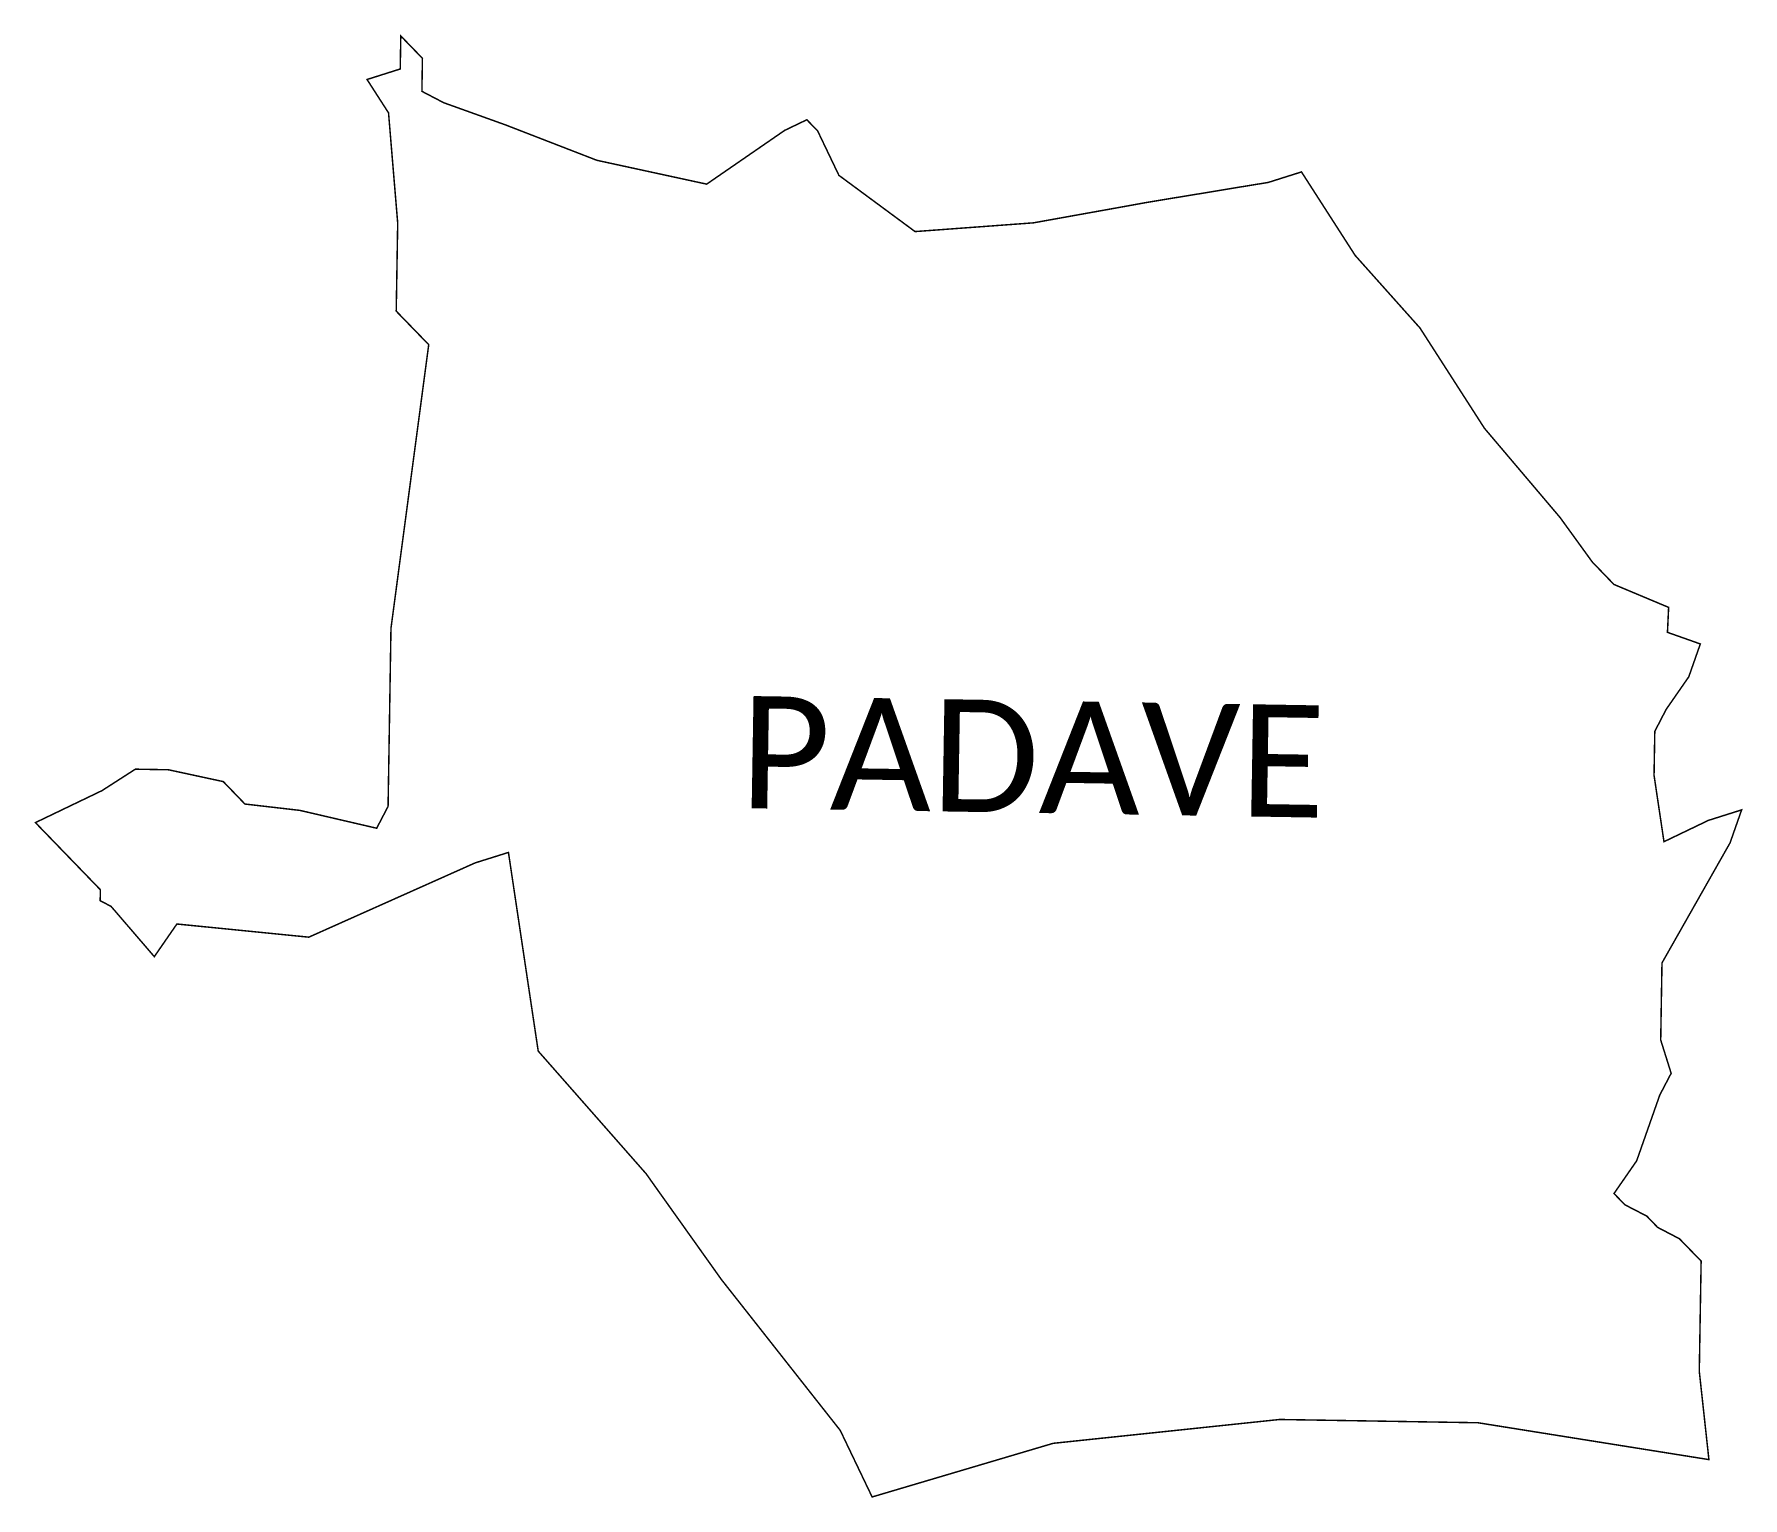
# Model space of a CAD drawing. Header units: metres. Extents: x 311191 to 315851, y 1912533 to 1914982.
# Drawn here: x 313543 to 315851, y 1912533 to 1914511 of the extents above; entities that cross this region are included whole.
import ezdxf

# ---------------------------------------------------------------- set-up
doc = ezdxf.new("R2010")
doc.units = ezdxf.units.M
doc.layers.add('VILLAGE NAME', color=250, linetype='Continuous')
doc.styles.get("Standard").update_dxf_attribs({"font": 'simplex.shx'})

msp = doc.modelspace()

# ---------------------------------------------------------------- linework, layer by layer
at = {"color": 6, "const_width": 2, "flags": 128}
msp.add_lwpolyline([(314032.2, 1914136.3), (314034.2, 1914255.3), (314021.8, 1914404.2), (313992.8, 1914449.3), (314037.6, 1914463.5), (314038.4, 1914508.1), (314067.6, 1914477.9), (314066.9, 1914433.3), (314096.4, 1914417.9), (314179.4, 1914388.1), (314303.3, 1914340.1), (314451.6, 1914307.9), (314556.9, 1914380.5), (314586.9, 1914394.9), (314601.5, 1914379.8), (314630.2, 1914319.8), (314733.1, 1914243.8), (314893, 1914255.6), (315013.2, 1914277.2), (315046.2, 1914283.2), (315068.4, 1914286.9), (315096.7, 1914291.5), (315128.2, 1914296.7), (315169.2, 1914303.5), (315210.2, 1914310.2), (315255.1, 1914324.4), (315327.6, 1914211.6), (315415.2, 1914113.5), (315502.2, 1913978.1), (315604.4, 1913857.5), (315648, 1913797.3), (315677.2, 1913767), (315751.1, 1913736), (315749.5, 1913702.3), (315793.9, 1913686.6), (315778.3, 1913642.2), (315747.7, 1913598.1), (315732.4, 1913568.5), (315731.4, 1913509), (315744.8, 1913419.4), (315804.8, 1913448.2), (315849.7, 1913462.4), (315834.1, 1913417.9), (315742.1, 1913255.6), (315740.4, 1913151.4), (315754.5, 1913106.5), (315739.1, 1913077), (315707.9, 1912988.2), (315677.3, 1912944), (315692, 1912928.8), (315721.6, 1912913.5), (315736.2, 1912898.3), (315765.7, 1912882.9), (315795, 1912852.7), (315792.5, 1912703.8), (315805.5, 1912584.5), (315649.5, 1912609.4), (315493.5, 1912634.3), (315225.5, 1912638.7), (314919.7, 1912606.5), (314675.1, 1912534), (314632, 1912624), (314583.6, 1912685.4), (314496.3, 1912796.3), (314471.7, 1912827.5), (314378.6, 1912958.3), (314370, 1912970.5), (314224, 1913136.5), (314183.8, 1913404.9), (314138.9, 1913390.8), (313914.1, 1913290.4), (313735.9, 1913308.2), (313705.4, 1913264.1), (313647, 1913332), (313632.3, 1913339.7), (313632.5, 1913354.5), (313544.8, 1913445.2), (313634.7, 1913488.4), (313679.8, 1913517.4), (313724.5, 1913516.6), (313798.6, 1913500.6), (313827.8, 1913470.3), (313902.1, 1913461.7), (314005.8, 1913437.6), (314021.2, 1913467.1), (314025.1, 1913707.7), (314076.1, 1914091), (314032.2, 1914136.3)], dxfattribs=at)

# ---------------------------------------------------------------- texts
at = {"layer": 'VILLAGE NAME', "insert": (314497.9, 1913616.5), "char_height": 151.655, "attachment_point": 1, "rotation": 359.0535}
msp.add_mtext_dynamic_manual_height_columns('{\\fCalibri|b0|i0|c0|p34;PADAVE}', width=861.063, gutter_width=758.3, heights=[0], dxfattribs=at)

doc.saveas('drawing.dxf')
